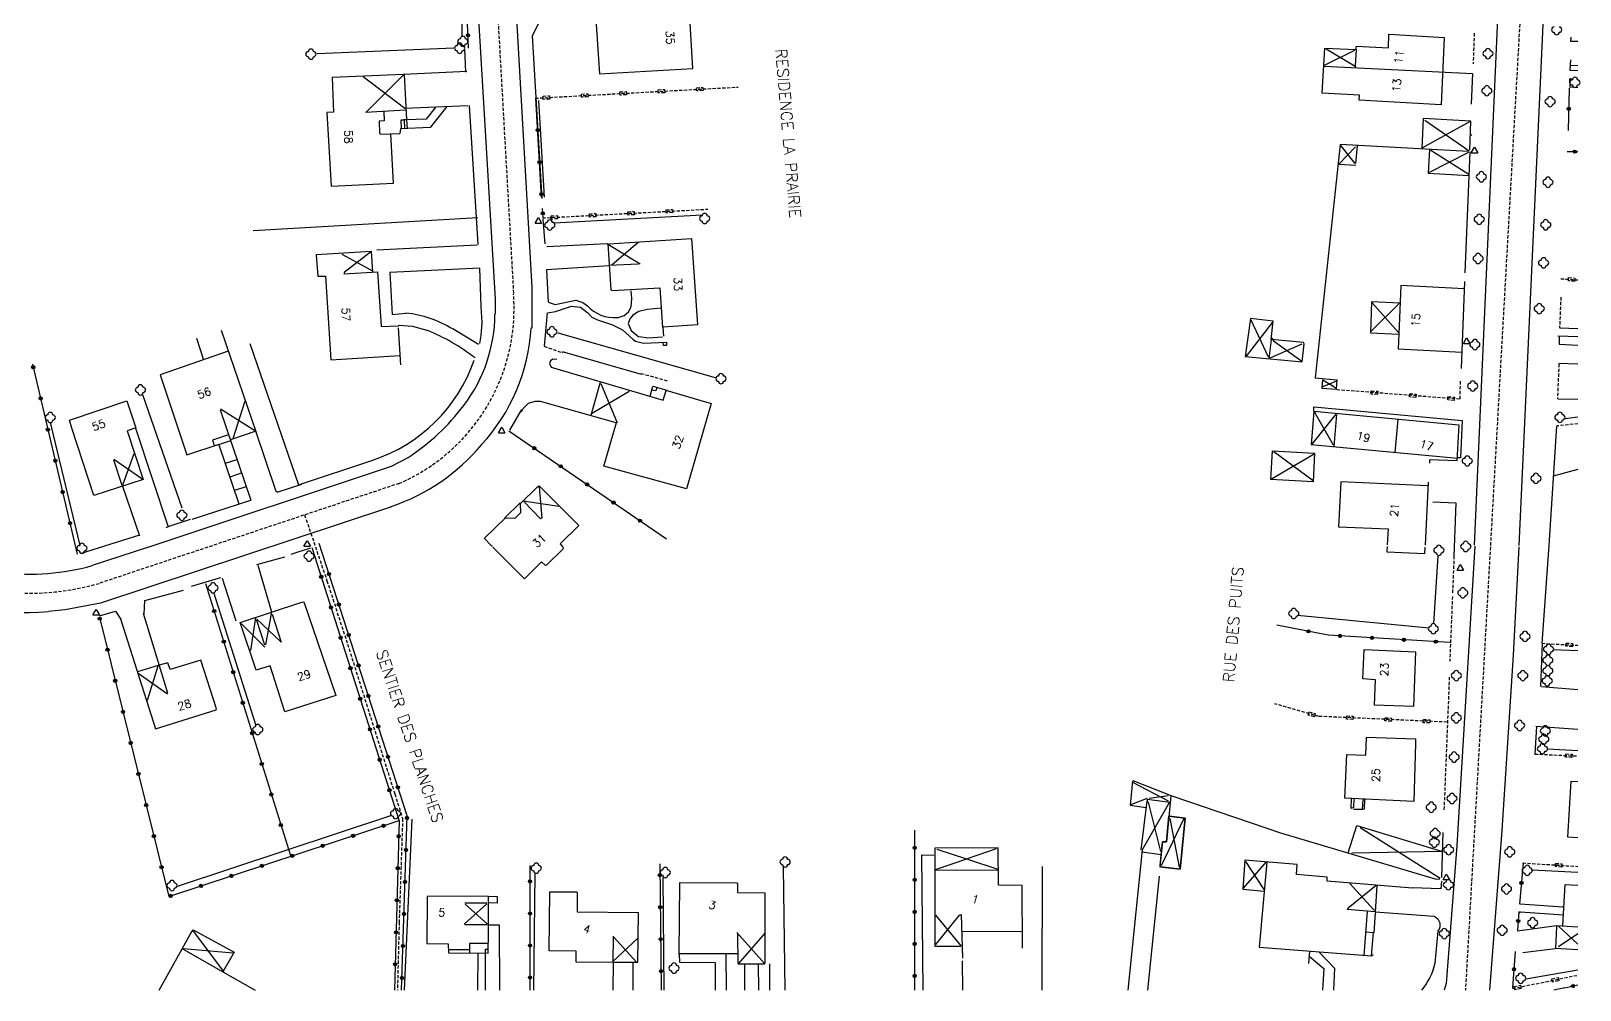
# Model space of a CAD drawing. Header units: millimetres. Extents: x 115992 to 117000, y 129000 to 130003.
# Drawn here: x 116758.4 to 117000.3, y 129000 to 129149.7 of the extents above; entities that cross this region are included whole.
import ezdxf
from ezdxf.enums import TextEntityAlignment as Align

# ---------------------------------------------------------------- set-up
doc = ezdxf.new("R2010")
doc.units = ezdxf.units.MM
doc.linetypes.add('DASHED', pattern=[0.75, 0.5, -0.25])
for name, color, linetype in [('W0001', 6, 'DASHED'), ('W0008', 7, 'CONTINUOUS'), ('W0100', 7, 'CONTINUOUS'), ('W0112', 1, 'DASHED'), ('W0300', 7, 'CONTINUOUS'), ('W0310', 3, 'CONTINUOUS'), ('W0322', 7, 'CONTINUOUS'), ('W0471', 7, 'CONTINUOUS'), ('W0989', 7, 'CONTINUOUS'), ('W0991', 7, 'CONTINUOUS')]:
    doc.layers.add(name, color=color, linetype=linetype)
doc.styles.get("Standard").update_dxf_attribs({"font": 'romans.shx', "width": 0.85})

msp = doc.modelspace()

# ---------------------------------------------------------------- linework, layer by layer
at = {"layer": 'W0001'}
for points in [[(116994.37, 129220.67), (116993.75, 129208.8), (116991.92, 129172.45), (116991.33, 129158.29), (116982.44, 129000)], [(116801.16, 129074.18), (116804.64, 129063.91), (116807.64, 129054.7), (116815.23, 129030.64), (116816.46, 129026.76), (116815.92, 129010.59), (116815.65, 129000)]]:
    msp.add_lwpolyline(points, dxfattribs=at)
msp.add_lwpolyline([(116826.78, 129182.83), (116830.86, 129160.23), (116833.78, 129108.72, -0.320576), (116815.92, 129079.1), (116769.12, 129063.51, -0.177705), (116741.46, 129065.48), (116643.54, 129118.26, -0.345306), (116630.22, 129153.08), (116634.82, 129193.22), (116640.68, 129212.77)], format="xyb", dxfattribs=at)
at = {"layer": 'W0008'}
for points in [[(116833.19, 129169.95), (116836.65, 129109.7), (116836.63, 129103.35)], [(116995.4, 129169.95), (116995.4, 129169.95), (116990.75, 129069.41)], [(116827.8, 129160.42), (116830.91, 129107.86), (116830.93, 129105.51)], [(116987.74, 129158.75), (116983.79, 129069.47)], [(116817.38, 129083.14), (116814.65, 129081.73), (116776.81, 129069.14)], [(116814.73, 129075.42), (116769.28, 129060.42), (116763.78, 129059.36), (116761.14, 129059.1)], [(116776.76, 129069.16), (116767.97, 129066.27)], [(116983.9, 129069.31), (116981.08, 129022.58), (116979.43, 129001), (116979.09, 129000)], [(116990.75, 129069.21), (116989.91, 129052.3), (116988.13, 129024.93), (116986.22, 129000)]]:
    msp.add_lwpolyline(points, dxfattribs=at)
for centre, radius, start, end in [((116807.09, 129105.69), 23.79, 322.7258, 359.6522), ((116807.26, 129105.08), 29.33, 317.2574, 356.7452), ((116798.16, 129112.38), 34.95, 303.286, 322.8657), ((116804.71, 129105.18), 31.32, 288.5846, 320.2964), ((116758.23, 129101.34), 36.41, 263.3102, 285.5651), ((116757.73, 129101.39), 42.45, 242.2391, 274.6631)]:
    msp.add_arc(centre, radius, start, end, dxfattribs=at)
at = {"layer": 'W0100'}
for points in [[(116854.87, 129155.1), (116855.08, 129151), (116852.51, 129150.88), (116852.42, 129151.88), (116846.64, 129151.54), (116847.22, 129143.05), (116861.77, 129143.87), (116861.13, 129155.45), (116854.84, 129155.08)], [(117000, 129148.08), (116998.92, 129148.12), (116998.96, 129148.79)], [(116965.11, 129146.7), (116960.37, 129144.37)], [(116960.69, 129146.94), (116965.23, 129144.27)], [(116965.38, 129146.85), (116965.24, 129144.31)], [(116960.37, 129144.25), (116983.56, 129143.13), (116983.35, 129138.31)], [(116965.23, 129144.34), (116965.23, 129144.02)], [(116998.84, 129145.24), (116998.76, 129143.62), (117000, 129143.57)], [(117000, 129144.31), (116998.79, 129144.35)], [(116816.58, 129142.96), (116805.44, 129142.47), (116805.68, 129137.05), (116804.65, 129137.01), (116805.31, 129125.54), (116815.06, 129126), (116814.61, 129133.7)], [(116810.28, 129142.65), (116816.79, 129137.72)], [(116816.58, 129142.89), (116810.77, 129137.07)], [(116816.69, 129142.88), (116817.07, 129135.93)], [(116998.71, 129142.29), (116998.72, 129140.94)], [(116998.79, 129141), (117000, 129140.93)], [(116816.93, 129137.38), (116810.64, 129137.04)], [(116813.54, 129137.13), (116813.57, 129135.7)], [(116826.63, 129138.12), (116826.64, 129138.1)], [(116813.56, 129135.71), (116812.79, 129135.68), (116812.87, 129133.8), (116813, 129133.64), (116816.02, 129133.72)], [(116820.75, 129134.7), (116820.75, 129134.7), (116816.14, 129134.45), (116816.02, 129133.72)], [(116816.28, 129134.46), (116816.21, 129135.86), (116816.71, 129135.86), (116816.77, 129134.5)], [(116816.99, 129135.86), (116816.64, 129135.86)], [(116817.08, 129135.86), (116817.19, 129134.5)], [(116983.11, 129131.2), (116983.26, 129135.69), (116975.82, 129136.06), (116975.63, 129131.42)], [(116983.08, 129135.57), (116975.65, 129131.45)], [(116976.12, 129135.82), (116983.04, 129131.03)], [(116982.89, 129130.93), (116962.88, 129132.03), (116958.99, 129095.57), (116962.34, 129095.25), (116962.25, 129093.83)], [(116965.27, 129131.67), (116962.64, 129128.97)], [(116962.94, 129131.89), (116965.15, 129129.04)], [(116965.54, 129131.83), (116965.27, 129129.04)], [(116983.25, 129133.64), (116983.44, 129133.42)], [(116976.83, 129131.23), (116976.62, 129127.54), (116982.95, 129127.19)], [(116982.92, 129130.79), (116976.69, 129127.62)], [(116977.01, 129131.12), (116982.98, 129127.39)], [(116983.1, 129130.88), (116982.35, 129111.96)], [(116962.66, 129128.95), (116965.3, 129128.77)], [(116848.65, 129116.53), (116861.56, 129117.32), (116862.53, 129103.87), (116857.09, 129103.49)], [(116811.8, 129112.15), (116811.62, 129115.31), (116802.98, 129114.81), (116803.2, 129111.44), (116804.44, 129111.46), (116805.24, 129098.4), (116816.01, 129099.06)], [(116806.96, 129114.92), (116811.78, 129112.31)], [(116811.44, 129115.21), (116807.31, 129112.01), (116807.31, 129111.85)], [(116848.35, 129116.57), (116853.58, 129113.39)], [(116848.49, 129116.5), (116848.97, 129109.34), (116849.18, 129109.22), (116856.63, 129109.65), (116857.06, 129103.44)], [(116853.25, 129116.7), (116849.12, 129113.2)], [(116853.22, 129113.33), (116848.71, 129113.12)], [(116807.27, 129111.81), (116812.53, 129112.15), (116813.11, 129103.58), (116815.79, 129103.73)], [(116982.22, 129109.51), (116972.36, 129110), (116972.04, 129102.38)], [(116982.3, 129110.62), (116981.76, 129097.03)], [(116972.19, 129107.23), (116967.77, 129107.47), (116967.6, 129102.63), (116972.03, 129102.41), (116971.93, 129100.1), (116981.87, 129099.62)], [(116972.11, 129107.19), (116967.62, 129102.75)], [(116967.87, 129107.29), (116971.99, 129102.65)], [(116788.11, 129103.03), (116793.56, 129087.19)], [(116815.79, 129103.41), (116816.11, 129097.6)], [(116952.29, 129104.27), (116948.19, 129098.97)], [(116948.94, 129104.65), (116951.65, 129098.87)], [(116784.26, 129101.76), (116785.38, 129098.4)], [(116952.09, 129101.51), (116951.74, 129098.62)], [(116956.91, 129100.85), (116951.9, 129098.65)], [(116952.18, 129101.79), (116952.48, 129101.34), (116956.87, 129098.17)], [(116997.05, 129102.05), (116997.05, 129100.83), (117000, 129100.71)], [(116789.2, 129099.73), (116778.58, 129096.04), (116782.76, 129083.59), (116787.82, 129085.24)], [(116840.57, 129098.45), (116839.9, 129098.49), (116839.58, 129098.25), (116839.39, 129097.84), (116839.65, 129097.23), (116857.17, 129092.09), (116857.6, 129093.6)], [(116960.14, 129095.29), (116960.01, 129093.98), (116962.28, 129093.83)], [(116960.15, 129095.29), (116962.28, 129093.98)], [(116847.33, 129094.91), (116845.85, 129089.7)], [(116851.82, 129093.47), (116845.98, 129089.96)], [(116847.39, 129094.71), (116849.95, 129088.56)], [(116857.59, 129093.64), (116864.65, 129091.6), (116860.77, 129078.26), (116847.91, 129081.78), (116849.88, 129088.61)], [(116855.1, 129092.74), (116855.55, 129094.3), (116857.73, 129093.65)], [(116856.14, 129094.09), (116855.98, 129093.55), (116855.37, 129093.67)], [(116962.28, 129095.05), (116960.03, 129094.13)], [(116787.99, 129090.59), (116792.76, 129076.49)], [(116788.04, 129090.73), (116793.47, 129087.33)], [(116791.8, 129091.95), (116789.95, 129086.08)], [(116849.81, 129088.56), (116837.97, 129091.91), (116837.12, 129091.91), (116836.09, 129091.56), (116835.22, 129090.75), (116834.98, 129090.24)], [(116958.77, 129090.34), (116958.35, 129085.19), (116981.2, 129083.06)], [(116962.21, 129089.92), (116958.46, 129085.25)], [(116959.01, 129090.11), (116958.76, 129090.37), (116981.41, 129088.23), (116981.11, 129082.61)], [(116958.94, 129090.11), (116961.79, 129085.13)], [(116962.3, 129089.86), (116961.89, 129084.87)], [(116971.86, 129089.1), (116971.42, 129083.95)], [(116789.27, 129086.69), (116786.77, 129085.86), (116787.05, 129085.03)], [(116789.59, 129085.77), (116787.72, 129085.15)], [(116796.87, 129077.74), (116796.71, 129077.84), (116793.55, 129087.25), (116789.59, 129085.92)], [(116774.51, 129083.73), (116772.74, 129078.84)], [(116787.75, 129085.13), (116790.87, 129075.89)], [(116958.82, 129083.65), (116952.15, 129079.74)], [(116952.53, 129084.08), (116958.66, 129079.57)], [(116771.31, 129082.78), (116772.61, 129078.84)], [(116771.34, 129082.91), (116775.88, 129079.74)], [(116790.58, 129082.8), (116788.73, 129082.19)], [(116981.11, 129082.61), (116976.83, 129082.79), (116976.82, 129082.27)], [(116791.27, 129080.69), (116789.46, 129080.07)], [(116792.04, 129078.58), (116790.16, 129078.02)], [(116834.8, 129075.93), (116837.52, 129078.59), (116837.81, 129078.7), (116843.96, 129072.54), (116841.07, 129069.67), (116841.49, 129069.15)], [(116837.76, 129078.59), (116838.18, 129073.66)], [(116976.57, 129078.71), (116962.97, 129079.36), (116962.62, 129072.34), (116970.36, 129072), (116970.21, 129069.5)], [(116976.64, 129079.32), (116976.16, 129069.47)], [(116835.31, 129076.36), (116840.84, 129075.57)], [(116835.45, 129076.22), (116837.98, 129073.58), (116838.17, 129073.72)], [(116832.58, 129073.76), (116829.25, 129070.54)], [(116834.81, 129075.92), (116834.88, 129074.52), (116833.96, 129073.6), (116832.55, 129073.65)], [(116829.18, 129070.54), (116830.33, 129069.37), (116830.52, 129069.33)], [(116841.5, 129069.12), (116841.61, 129068.96), (116838.95, 129066.34), (116838.76, 129066.28), (116838.17, 129066.84), (116835.49, 129064.18), (116830.56, 129069.13)], [(116970.2, 129069.23), (116970.15, 129068.44), (116976.08, 129068.17), (116976.13, 129069.16)], [(116795.99, 129059.06), (116795.04, 129053.89)], [(116772.46, 129057.79), (116777.86, 129040.8), (116787.34, 129043.74), (116787.41, 129043.89), (116784.96, 129051.52), (116780.15, 129050.06), (116779.8, 129051.1), (116778.45, 129050.71)], [(116775.95, 129058.84), (116779.76, 129046.39)], [(116791.24, 129057.24), (116794.96, 129053.51)], [(116793.48, 129058.14), (116792.69, 129053.03)], [(116793.61, 129057.92), (116794.9, 129053.92)], [(116793.69, 129057.92), (116797.43, 129054.37)], [(116796.1, 129058.71), (116797.52, 129054.33)], [(116778.42, 129050.7), (116775.05, 129049.68)], [(116775.18, 129049.48), (116779.75, 129046.24)], [(116778.23, 129050.58), (116776.59, 129045.18)], [(116930.44, 129032.64), (116930.08, 129028.85), (116932.53, 129028.51)], [(116930.43, 129032.43), (116936.02, 129029.54)], [(116930.47, 129032.7), (116936.56, 129030.31), (116953.55, 129024.56), (116977.84, 129017.32), (116978.44, 129017.37)], [(117000, 129023.78), (116998.42, 129023.88), (116998.96, 129032.61), (117000, 129032.55)], [(116936.02, 129030.33), (116933.07, 129029.91)], [(116936.45, 129030.3), (116935.73, 129023.14), (116935.14, 129023.15), (116934.72, 129019.21), (116937.88, 129018.89), (116938.69, 129026.84), (116936.15, 129027.14)], [(116932.72, 129029.88), (116930.15, 129028.92)], [(116932.66, 129029.47), (116931.76, 129021.91)], [(116936.23, 129029.34), (116931.97, 129021.88)], [(116932.7, 129029.49), (116932.89, 129029.34), (116934.82, 129021.63)], [(116932.73, 129029.75), (116932.71, 129029.44)], [(116932.72, 129029.81), (116936.31, 129029.34)], [(116965.01, 129029.86), (116964.95, 129028.48), (116964.61, 129028.36), (116964.63, 129029.91)], [(116964.95, 129028.25), (116966.38, 129028.22)], [(116966.4, 129029.76), (116966.32, 129028.18), (116966.66, 129028.29), (116966.72, 129029.79)], [(116938.48, 129026.77), (116934.92, 129019.37)], [(116936.29, 129026.8), (116937.75, 129019.18)], [(116964.1, 129021.43), (116965.48, 129025.67), (116978.83, 129021.62)], [(116965.99, 129025.36), (116978.47, 129017.45)], [(116978.92, 129024.58), (116978.69, 129017.56)], [(116913.29, 129006.54), (116913.22, 129016.31), (116909.52, 129016.35), (116909.44, 129022.21), (116899.58, 129022.13), (116899.57, 129006.87), (116903.64, 129006.85)], [(116904.69, 129020.48), (116899.61, 129018.74)], [(116899.89, 129021.99), (116904.53, 129020.46)], [(116909.16, 129022.06), (116904.65, 129020.46)], [(116904.69, 129020.43), (116909.42, 129018.87)], [(116931.93, 129021.57), (116934.91, 129021.18)], [(116978.83, 129021.62), (116964.72, 129021.36)], [(116899.61, 129018.74), (116909.42, 129018.72)], [(116974.15, 129015.88), (116960.82, 129016.97), (116960.82, 129017.6), (116956.06, 129018.03), (116956.17, 129019.6), (116947.99, 129020.26), (116947.67, 129015.73), (116950.98, 129015.43)], [(116951.28, 129019.94), (116947.75, 129015.88)], [(116948.09, 129020.07), (116950.95, 129015.72)], [(116951.41, 129019.94), (116950.25, 129006.71), (116967.79, 129005.33), (116968.01, 129005.52)], [(116868.8, 129004.1), (116873, 129004.1), (116873.07, 129004.23), (116873.06, 129015.11), (116868.81, 129015.16), (116868.79, 129016.59), (116868.67, 129016.67), (116859.68, 129016.76), (116859.59, 129005.62)], [(116968.58, 129016.29), (116968.33, 129012.2), (116963.96, 129012.57)], [(116968.47, 129016.3), (116964.12, 129012.79), (116963.97, 129012.54)], [(116964.4, 129016.64), (116968.09, 129012.55), (116968.37, 129012.45)], [(116997.64, 129010.07), (116997.99, 129016.5), (117000, 129016.39)], [(116829.82, 129014.65), (116820.27, 129014.62), (116820.26, 129007.27), (116823.6, 129007.23), (116823.61, 129005.76)], [(116829.63, 129013.48), (116826.07, 129010.3)], [(116829.6, 129013.56), (116826.2, 129013.56)], [(116826.23, 129013.42), (116829.72, 129010.26)], [(116829.81, 129014.61), (116829.8, 129007.43)], [(116849.32, 129008.42), (116849.27, 129004.3), (116843.57, 129004.36), (116843.56, 129006.09), (116839.37, 129006.1), (116839.45, 129015.31), (116843.61, 129015.31), (116843.73, 129015.22), (116843.72, 129012.19), (116853.22, 129012.09), (116853.13, 129004.29), (116849.28, 129004.32)], [(116899.7, 129011.69), (116903.68, 129006.86)], [(116899.72, 129007.12), (116903.42, 129011.69)], [(116903.36, 129011.67), (116903.67, 129011.81), (116903.89, 129004.95)], [(116967.08, 129012.26), (116966.59, 129005.4)], [(116968.33, 129012.04), (116968.13, 129008.93)], [(116968.34, 129012.2), (116974, 129011.77)], [(116778.45, 129000), (116783.31, 129008.77), (116783.73, 129009.42), (116790.14, 129005.93), (116788.41, 129002.82), (116788.41, 129002.82)], [(116783.75, 129009.21), (116788.48, 129002.89)], [(116826.2, 129010.24), (116829.69, 129010.22)], [(116849.37, 129008.29), (116853.05, 129004.29)], [(116868.65, 129008.99), (116872.98, 129004.16)], [(116868.77, 129008.7), (116868.79, 129004.16)], [(116873.02, 129008.86), (116868.91, 129004.16)], [(116913.23, 129009.13), (116903.76, 129009.1)], [(116966.88, 129009.1), (116968.09, 129008.97)], [(116996.68, 129009.94), (116996.48, 129006.48)], [(116996.67, 129010.08), (117000, 129009.87)], [(116996.95, 129009.99), (117000, 129007.15)], [(117000, 129008.78), (116996.95, 129006.75)], [(116782.07, 129006.45), (116782.26, 129006.4)], [(116782.19, 129006.36), (116788.48, 129002.8)], [(116782.23, 129006.5), (116790, 129005.83)], [(116823.63, 129006.33), (116826.9, 129006.31)], [(116823.68, 129005.83), (116829.82, 129005.76)], [(116826.92, 129007.27), (116826.89, 129005.84)], [(116829.8, 129007.28), (116826.92, 129007.27)], [(116829.79, 129006.34), (116829.37, 129006.32)], [(116829.37, 129006.32), (116829.37, 129005.77)], [(116829.82, 129005.76), (116829.8, 129007.43)], [(116853.12, 129008.03), (116849.28, 129004.44)], [(116958.06, 129006.04), (116957.94, 129004.13)], [(117000, 129006.25), (116996.47, 129006.48)], [(116859.66, 129005.69), (116868.74, 129005.69)], [(116788.41, 129002.82), (116793.42, 129000)]]:
    msp.add_lwpolyline(points, dxfattribs=at)
for points in [[(116965.34, 129146.84), (116965.41, 129147.36), (116970.4, 129147.09), (116970.47, 129149.23), (116979.13, 129148.73), (116978.63, 129138.2), (116965.82, 129138.92), (116965.87, 129139.74), (116960.06, 129140.06), (116960.49, 129147.08), (116965.34, 129146.84)], [(116952.1, 129101.59), (116952.42, 129104.42), (116948.85, 129104.83), (116948.04, 129098.94), (116956.93, 129098.07), (116957.23, 129100.91), (116957.14, 129101.08), (116952.1, 129101.59)], [(116764.81, 129087.73), (116764.43, 129088.98), (116773.39, 129092), (116774.82, 129087.78), (116773.43, 129087.32), (116775.92, 129079.69), (116768.26, 129077.23), (116764.81, 129087.73)], [(116952.33, 129084.21), (116958.86, 129083.83), (116958.66, 129079.35), (116952.03, 129079.69), (116952.33, 129084.21)], [(116795.79, 129050.64), (116793.6, 129049.92), (116791.11, 129057.39), (116800.71, 129060.54), (116801.03, 129060.59), (116806.02, 129046), (116798.09, 129043.46), (116795.79, 129050.64)], [(116968.37, 129048.42), (116966.43, 129048.58), (116966.62, 129053.16), (116974.66, 129052.82), (116974.31, 129044.25), (116968.21, 129044.5), (116968.37, 129048.42)], [(116974.62, 129038.49), (116974.36, 129029.46), (116963.62, 129029.93), (116963.91, 129036.75), (116966.87, 129036.67), (116966.97, 129039.49), (116974.62, 129039.23), (116974.62, 129038.49)], [(116934.75, 129019.5), (116935.14, 129023.15), (116935.74, 129023.14), (116936.14, 129027.14), (116938.69, 129026.84), (116937.89, 129018.89), (116934.75, 129019.21), (116934.75, 129019.5)]]:
    msp.add_lwpolyline(points, close=True, dxfattribs=at)
at = {"layer": 'W0112'}
for p, q in [((116838.4, 129139.57), (116839.4, 129139.62)), ((116838.43, 129139.07), (116838.4, 129139.57)), ((116839.43, 129139.12), (116838.43, 129139.07)), ((116839.4, 129139.62), (116839.43, 129139.12)), ((116844.39, 129139.9), (116845.39, 129139.95)), ((116844.42, 129139.4), (116844.39, 129139.9)), ((116845.42, 129139.45), (116844.42, 129139.4)), ((116845.39, 129139.95), (116845.42, 129139.45)), ((116850.38, 129140.23), (116851.38, 129140.28)), ((116850.41, 129139.73), (116850.38, 129140.23)), ((116851.41, 129139.78), (116850.41, 129139.73)), ((116851.38, 129140.28), (116851.41, 129139.78)), ((116856.37, 129140.56), (116857.37, 129140.61)), ((116856.4, 129140.06), (116856.37, 129140.56)), ((116857.4, 129140.11), (116856.4, 129140.06)), ((116857.37, 129140.61), (116857.4, 129140.11)), ((116862.36, 129140.89), (116863.36, 129140.94)), ((116862.39, 129140.39), (116862.36, 129140.89)), ((116863.39, 129140.44), (116862.39, 129140.39)), ((116863.36, 129140.94), (116863.39, 129140.44)), ((116839.65, 129120.87), (116840.65, 129120.92)), ((116839.67, 129120.37), (116839.65, 129120.87)), ((116840.67, 129120.42), (116839.67, 129120.37)), ((116840.65, 129120.92), (116840.67, 129120.42)), ((116845.64, 129121.19), (116846.64, 129121.24)), ((116845.67, 129120.69), (116845.64, 129121.19)), ((116846.66, 129120.74), (116845.67, 129120.69)), ((116846.64, 129121.24), (116846.66, 129120.74)), ((116851.63, 129121.5), (116852.63, 129121.56)), ((116851.66, 129121), (116851.63, 129121.5)), ((116852.66, 129121.06), (116851.66, 129121)), ((116852.63, 129121.56), (116852.66, 129121.06)), ((116857.62, 129121.82), (116858.62, 129121.87)), ((116857.65, 129121.32), (116857.62, 129121.82)), ((116858.65, 129121.38), (116857.65, 129121.32)), ((116858.62, 129121.87), (116858.65, 129121.38)), ((116998.51, 129110.74), (116998.54, 129111.23)), ((116999.51, 129110.66), (116998.51, 129110.74)), ((116998.54, 129111.23), (116999.54, 129111.16)), ((116999.54, 129111.16), (116999.51, 129110.66)), ((116857.15, 129101.12), (116857.65, 129101.15)), ((116857.19, 129100.62), (116857.15, 129101.12)), ((116857.69, 129100.65), (116857.19, 129100.62)), ((116857.65, 129101.15), (116857.69, 129100.65)), ((116967.71, 129093.06), (116967.74, 129093.56)), ((116968.7, 129092.99), (116967.71, 129093.06)), ((116967.74, 129093.56), (116968.74, 129093.49)), ((116968.74, 129093.49), (116968.7, 129092.99)), ((116973.69, 129092.6), (116973.73, 129093.1)), ((116973.73, 129093.1), (116974.72, 129093.03)), ((116974.72, 129093.03), (116974.69, 129092.53)), ((116974.69, 129092.53), (116973.69, 129092.6)), ((116979.67, 129092.14), (116979.71, 129092.64)), ((116980.67, 129092.07), (116979.67, 129092.14)), ((116979.71, 129092.64), (116980.71, 129092.57)), ((116980.71, 129092.57), (116980.67, 129092.07)), ((116998.13, 129053.68), (116998.16, 129054.18)), ((116998.16, 129054.18), (116999.16, 129054.12)), ((116999.13, 129053.62), (116998.13, 129053.68)), ((116999.16, 129054.12), (116999.13, 129053.62)), ((116957.88, 129042.94), (116958.02, 129043.43)), ((116958.84, 129042.67), (116957.88, 129042.94)), ((116958.02, 129043.43), (116958.98, 129043.15)), ((116958.98, 129043.15), (116958.84, 129042.67)), ((116963.87, 129042.29), (116963.9, 129042.79)), ((116964.87, 129042.24), (116963.87, 129042.29)), ((116963.9, 129042.79), (116964.9, 129042.74)), ((116964.9, 129042.74), (116964.87, 129042.24)), ((116969.87, 129042.02), (116969.89, 129042.52)), ((116969.89, 129042.52), (116970.89, 129042.47)), ((116970.89, 129042.47), (116970.87, 129041.97)), ((116975.86, 129041.74), (116975.88, 129042.24)), ((116975.88, 129042.24), (116976.88, 129042.2)), ((116976.88, 129042.2), (116976.86, 129041.7)), ((116970.87, 129041.97), (116969.87, 129042.02)), ((116976.86, 129041.7), (116975.86, 129041.74)), ((116998.07, 129036.37), (116998.09, 129036.87)), ((116999.07, 129036.33), (116998.07, 129036.37)), ((116998.09, 129036.87), (116999.09, 129036.83)), ((116999.09, 129036.83), (116999.07, 129036.33)), ((116996.48, 129019.27), (116996.52, 129019.77)), ((116997.48, 129019.2), (116996.48, 129019.27)), ((116996.52, 129019.77), (116997.51, 129019.7)), ((116997.51, 129019.7), (116997.48, 129019.2)), ((116995.92, 129001.74), (116996.9, 129001.94)), ((116996.02, 129001.25), (116995.92, 129001.74)), ((116997, 129001.45), (116996.02, 129001.25)), ((116996.9, 129001.94), (116997, 129001.45)), ((116990.05, 129000.54), (116991.03, 129000.74)), ((116990.15, 129000.05), (116990.05, 129000.54)), ((116991.13, 129000.25), (116990.15, 129000.05)), ((116991.03, 129000.74), (116991.13, 129000.25))]:
    msp.add_line(p, q, dxfattribs=at)
for points in [[(116983.81, 129149.39), (116983.65, 129144.63)], [(116837.17, 129139.25), (116868.87, 129140.99)], [(116838.29, 129120.55), (116864.13, 129121.92)], [(116997.34, 129111.07), (117000, 129110.88)], [(116997.33, 129108.18), (116997.14, 129103.51)], [(116838.56, 129100.51), (116841.43, 129099.51)], [(116997.03, 129097.76), (116996.81, 129092.3)], [(116853.69, 129096.28), (116857.89, 129095.11)], [(116981.54, 129092.25), (116962.24, 129093.73)], [(116981.62, 129095.05), (116981.54, 129092.17)], [(117000, 129088.41), (116996.7, 129088.08)], [(116980.65, 129067.76), (116980.41, 129061.79)], [(116980.4, 129061.47), (116979.98, 129051.34)], [(116994.35, 129054.14), (117000, 129053.82)], [(116979.92, 129048.87), (116979.08, 129028.07)], [(116979.56, 129041.83), (116959.52, 129042.73), (116952.67, 129044.71)], [(116993.27, 129036.84), (117000, 129036.53)], [(116991.37, 129019.85), (117000, 129019.29)], [(116989.81, 129000.24), (117000, 129002.32)]]:
    msp.add_lwpolyline(points, dxfattribs=at)
at = {"layer": 'W0300'}
for centre, start, end in [((116825.47, 129148.12), 90, 270), ((116825.87, 129148.52), 0, 180), ((116826.27, 129148.12), 270, 90), ((116996.28, 129149.95), 90, 270), ((116996.68, 129149.55), 180, 0), ((116997.08, 129149.95), 270, 90), ((116801.74, 129146.13), 90, 270), ((116802.14, 129146.53), 0, 180), ((116802.54, 129146.13), 270, 90), ((116824.97, 129147.05), 90, 270), ((116825.37, 129147.45), 0, 180), ((116825.37, 129146.65), 180, 0), ((116825.87, 129147.72), 180, 0), ((116825.77, 129147.05), 270, 90), ((116985.55, 129146.21), 90, 270), ((116985.95, 129146.61), 0, 180), ((116986.35, 129146.21), 270, 90), ((116802.14, 129145.73), 180, 0), ((116985.95, 129145.81), 180, 0), ((116999.13, 129141.72), 90, 270), ((116999.53, 129142.12), 0, 180), ((116999.53, 129141.32), 180, 0), ((116999.93, 129141.72), 270, 90), ((116985.38, 129140.42), 90, 270), ((116985.78, 129140.82), 0, 180), ((116985.78, 129140.02), 180, 0), ((116986.18, 129140.42), 270, 90), ((116995.26, 129138.72), 90, 270), ((116995.66, 129139.12), 0, 180), ((116996.06, 129138.72), 270, 90), ((116995.66, 129138.32), 180, 0), ((116984.53, 129126.98), 90, 270), ((116984.93, 129127.38), 0, 180), ((116985.33, 129126.98), 270, 90), ((116995.32, 129126.53), 0, 180), ((116984.93, 129126.58), 180, 0), ((116994.92, 129126.13), 90, 270), ((116995.32, 129125.73), 180, 0), ((116995.72, 129126.13), 270, 90), ((116839.04, 129119.45), 90, 270), ((116839.44, 129119.85), 0, 180), ((116839.84, 129119.45), 270, 90), ((116863.23, 129120.47), 90, 270), ((116863.63, 129120.87), 0, 180), ((116863.63, 129120.07), 180, 0), ((116864.03, 129120.47), 270, 90), ((116984.19, 129120.34), 90, 270), ((116984.59, 129120.74), 0, 180), ((116984.59, 129119.94), 180, 0), ((116984.99, 129120.34), 270, 90), ((116994.58, 129119.49), 90, 270), ((116994.98, 129119.89), 0, 180), ((116995.38, 129119.49), 270, 90), ((116839.44, 129119.05), 180, 0), ((116994.98, 129119.09), 180, 0), ((116984.42, 129114.62), 0, 180), ((116984.02, 129114.22), 90, 270), ((116984.42, 129113.82), 180, 0), ((116984.82, 129114.22), 270, 90), ((116994.24, 129113.54), 90, 270), ((116994.64, 129113.94), 0, 180), ((116994.64, 129113.14), 180, 0), ((116995.04, 129113.54), 270, 90), ((116993.56, 129106.39), 90, 270), ((116993.96, 129106.79), 0, 180), ((116993.96, 129105.99), 180, 0), ((116994.36, 129106.39), 270, 90), ((116839.38, 129102.78), 90, 270), ((116839.78, 129103.18), 0, 180), ((116840.18, 129102.78), 270, 90), ((116839.78, 129102.38), 180, 0), ((116983.51, 129100.78), 90, 270), ((116983.91, 129101.18), 0, 180), ((116983.91, 129100.38), 180, 0), ((116984.31, 129100.78), 270, 90), ((116865.78, 129095.46), 90, 270), ((116866.18, 129095.86), 0, 180), ((116866.58, 129095.46), 270, 90), ((116775.12, 129093.7), 90, 270), ((116775.52, 129094.1), 0, 180), ((116775.52, 129093.3), 180, 0), ((116775.92, 129093.7), 270, 90), ((116866.18, 129095.06), 180, 0), ((116983.17, 129094.31), 90, 270), ((116983.57, 129094.71), 0, 180), ((116983.57, 129093.91), 180, 0), ((116983.97, 129094.31), 270, 90), ((116761.04, 129089.39), 90, 270), ((116761.44, 129089.79), 0, 180), ((116761.44, 129088.99), 180, 0), ((116761.84, 129089.39), 270, 90), ((116996.79, 129089.42), 90, 270), ((116997.19, 129089.82), 0, 180), ((116997.19, 129089.02), 180, 0), ((116997.59, 129089.42), 270, 90), ((116982.72, 129083.01), 0, 180), ((116982.32, 129082.61), 90, 270), ((116982.72, 129082.21), 180, 0), ((116983.12, 129082.61), 270, 90), ((116993.05, 129079.89), 90, 270), ((116993.45, 129080.29), 0, 180), ((116993.45, 129079.49), 180, 0), ((116993.85, 129079.89), 270, 90), ((116781.59, 129074.13), 90, 270), ((116781.99, 129074.53), 0, 180), ((116781.99, 129073.73), 180, 0), ((116782.39, 129074.13), 270, 90), ((116765.98, 129068.97), 90, 270), ((116766.38, 129069.37), 0, 180), ((116766.78, 129068.97), 270, 90), ((116977.89, 129068.66), 90, 270), ((116978.29, 129069.06), 0, 180), ((116978.69, 129068.66), 270, 90), ((116982.09, 129069.26), 90, 270), ((116982.49, 129069.66), 0, 180), ((116982.49, 129068.86), 180, 0), ((116982.89, 129069.26), 270, 90), ((116766.38, 129068.57), 180, 0), ((116801.45, 129067.74), 90, 270), ((116801.85, 129068.14), 0, 180), ((116801.85, 129067.34), 180, 0), ((116802.25, 129067.74), 270, 90), ((116978.29, 129068.26), 180, 0), ((116786.46, 129062.8), 90, 270), ((116786.86, 129063.2), 0, 180), ((116786.86, 129062.4), 180, 0), ((116787.26, 129062.8), 270, 90), ((116981.63, 129062.02), 90, 270), ((116982.03, 129062.42), 0, 180), ((116982.03, 129061.62), 180, 0), ((116982.43, 129062.02), 270, 90), ((116955.23, 129058.79), 90, 270), ((116955.63, 129059.19), 0, 180), ((116956.03, 129058.79), 270, 90), ((116955.63, 129058.39), 180, 0), ((116977.03, 129056.41), 90, 270), ((116977.43, 129056.81), 0, 180), ((116977.83, 129056.41), 270, 90), ((116977.43, 129056.01), 180, 0), ((116991.34, 129055.22), 90, 270), ((116991.74, 129055.62), 0, 180), ((116991.74, 129054.82), 180, 0), ((116992.14, 129055.22), 270, 90), ((116994.91, 129051.49), 90, 270), ((116995.02, 129053.2), 90, 270), ((116995.31, 129051.89), 0, 180), ((116995.42, 129053.6), 0, 180), ((116995.42, 129052.8), 180, 0), ((116995.71, 129051.49), 270, 90), ((116995.82, 129053.2), 270, 90), ((116980.61, 129049.09), 90, 270), ((116981.01, 129049.49), 0, 180), ((116981.41, 129049.09), 270, 90), ((116991, 129049.09), 90, 270), ((116991.4, 129049.49), 0, 180), ((116991.8, 129049.09), 270, 90), ((116994.91, 129049.85), 90, 270), ((116995.31, 129051.09), 180, 0), ((116995.31, 129050.25), 0, 180), ((116995.31, 129049.45), 180, 0), ((116995.71, 129049.85), 270, 90), ((116981.01, 129048.69), 180, 0), ((116991.4, 129048.69), 180, 0), ((116994.81, 129048.28), 90, 270), ((116995.21, 129048.68), 0, 180), ((116995.21, 129047.88), 180, 0), ((116995.61, 129048.28), 270, 90), ((116980.61, 129042.5), 90, 270), ((116981.01, 129042.9), 0, 180), ((116981.01, 129042.1), 180, 0), ((116981.41, 129042.5), 270, 90), ((116990.89, 129041.71), 0, 180), ((116793.44, 129040.68), 90, 270), ((116793.84, 129041.08), 0, 180), ((116793.84, 129040.28), 180, 0), ((116794.24, 129040.68), 270, 90), ((116990.49, 129041.31), 90, 270), ((116990.89, 129040.91), 180, 0), ((116991.29, 129041.31), 270, 90), ((116994.52, 129040.47), 90, 270), ((116994.67, 129039.55), 0, 180), ((116994.92, 129040.87), 0, 180), ((116994.92, 129040.07), 180, 0), ((116995.32, 129040.47), 270, 90), ((116994.06, 129037.68), 90, 270), ((116994.27, 129039.15), 90, 270), ((116994.46, 129038.08), 0, 180), ((116994.46, 129037.28), 180, 0), ((116994.67, 129038.75), 180, 0), ((116994.86, 129037.68), 270, 90), ((116995.07, 129039.15), 270, 90), ((116980.27, 129036.37), 90, 270), ((116980.67, 129036.77), 0, 180), ((116980.67, 129035.97), 180, 0), ((116981.07, 129036.37), 270, 90), ((116979.93, 129029.91), 90, 270), ((116980.33, 129030.31), 0, 180), ((116980.73, 129029.91), 270, 90), ((116814.96, 129027.54), 90, 270), ((116815.36, 129027.94), 0, 180), ((116815.76, 129027.54), 270, 90), ((116976.69, 129028.54), 90, 270), ((116977.09, 129028.94), 0, 180), ((116977.09, 129028.14), 180, 0), ((116977.49, 129028.54), 270, 90), ((116980.33, 129029.51), 180, 0), ((116815.36, 129027.14), 180, 0), ((116977.71, 129024.84), 0, 180), ((116977.18, 129023.09), 90, 270), ((116977.31, 129024.44), 90, 270), ((116977.58, 129023.49), 0, 180), ((116977.71, 129024.04), 180, 0), ((116977.98, 129023.09), 270, 90), ((116978.11, 129024.44), 270, 90), ((116875.79, 129019.99), 90, 270), ((116876.19, 129020.39), 0, 180), ((116876.59, 129019.99), 270, 90), ((116977.58, 129022.69), 180, 0), ((116979.42, 129021.91), 90, 270), ((116979.82, 129022.31), 0, 180), ((116979.82, 129021.51), 180, 0), ((116980.22, 129021.91), 270, 90), ((116988.96, 129021.57), 90, 270), ((116989.36, 129021.97), 0, 180), ((116989.36, 129021.17), 180, 0), ((116989.76, 129021.57), 270, 90), ((116836.93, 129019.03), 90, 270), ((116837.33, 129019.43), 0, 180), ((116837.33, 129018.63), 180, 0), ((116837.73, 129019.03), 270, 90), ((116857.08, 129018.34), 90, 270), ((116857.48, 129018.74), 0, 180), ((116857.48, 129017.94), 180, 0), ((116857.88, 129018.34), 270, 90), ((116876.19, 129019.59), 180, 0), ((116991.68, 129018.68), 90, 270), ((116992.08, 129019.08), 0, 180), ((116992.08, 129018.28), 180, 0), ((116992.48, 129018.68), 270, 90), ((116780.04, 129016.31), 90, 270), ((116780.44, 129016.71), 0, 180), ((116780.44, 129015.91), 180, 0), ((116780.84, 129016.31), 270, 90), ((116979.38, 129016.44), 90, 270), ((116979.78, 129016.84), 0, 180), ((116979.78, 129016.04), 180, 0), ((116980.18, 129016.44), 270, 90), ((116988.45, 129015.78), 90, 270), ((116988.85, 129016.18), 0, 180), ((116989.25, 129015.78), 270, 90), ((116988.85, 129015.38), 180, 0), ((116992.53, 129010.51), 90, 270), ((116992.93, 129010.91), 0, 180), ((116993.33, 129010.51), 270, 90), ((116978.74, 129008.81), 90, 270), ((116979.14, 129009.21), 0, 180), ((116979.14, 129008.41), 180, 0), ((116979.54, 129008.81), 270, 90), ((116987.77, 129009.32), 90, 270), ((116988.17, 129009.72), 0, 180), ((116988.17, 129008.92), 180, 0), ((116988.57, 129009.32), 270, 90), ((116992.93, 129010.11), 180, 0), ((116858.44, 129003.42), 90, 270), ((116858.84, 129003.82), 0, 180), ((116859.24, 129003.42), 270, 90), ((116858.84, 129003.02), 180, 0), ((116990.66, 129001.83), 90, 270), ((116991.06, 129002.23), 0, 180), ((116991.06, 129001.43), 180, 0), ((116991.46, 129001.83), 270, 90)]:
    msp.add_arc(centre, 0.4, start, end, dxfattribs=at)
at = {"layer": 'W0310'}
for points in [[(116825.7, 129153.68), (116825.7, 129148.82)], [(116824.45, 129147.07), (116803.11, 129146.2)], [(116826.32, 129143.33), (116826.2, 129146.94)], [(116837.69, 129138.87), (116838.56, 129123.79)], [(116826.83, 129138.13), (116828.2, 129116.43)], [(116828.2, 129120.55), (116793.11, 129118.55)], [(116840.06, 129119.8), (116863.27, 129121.05)], [(116828.45, 129112.69), (116828.7, 129106.71), (116828.82, 129104.21), (116828.7, 129102.22), (116828.45, 129100.97)], [(116840.68, 129102.63), (116865.27, 129095.65)], [(116775.86, 129092.97), (116781.98, 129075.27)], [(116833.19, 129087.42), (116835.06, 129090.66)], [(116761.42, 129088.61), (116766.03, 129069.41)], [(117000, 129089.44), (116998.03, 129089.18)], [(116977.33, 129076.25), (116980.96, 129076.08), (116980.63, 129067.68)], [(116779.85, 129072.4), (116783.35, 129073.52)], [(116775.36, 129071.03), (116766.25, 129068.16)], [(116799.08, 129068.04), (116802.07, 129069.03)], [(116793.71, 129066.42), (116798.08, 129067.66)], [(116977.5, 129057.22), (116978.16, 129067.76)], [(116783.47, 129063.05), (116788.09, 129064.42)], [(116776.11, 129058.69), (116776.23, 129060.8), (116782.23, 129062.43)], [(116786.94, 129062.13), (116793.56, 129041.3)], [(116769.12, 129058.44), (116771.62, 129059.18), (116772.49, 129057.81)], [(116956.22, 129058.54), (116976.75, 129056.56)], [(116994.43, 129054.14), (116994.18, 129047.38)], [(116996.08, 129053.18), (117000, 129052.99)], [(116993.52, 129041.21), (116993.27, 129036.84)], [(116995.25, 129037.66), (117000, 129037.38)], [(116781.33, 129016.22), (116814.78, 129027.32)], [(116817.9, 129026.7), (116816.7, 129000)], [(116837.1, 129018.12), (116836.88, 129000)], [(116875.91, 129019.19), (116876.13, 129000)], [(116916.33, 129019.27), (116916.26, 129000)], [(116992.86, 129018.78), (117000, 129018.41)], [(116857.11, 129017.55), (116857.25, 129000)], [(116990.55, 129009.22), (116996.67, 129010.08)], [(116991.4, 129005.84), (116996.47, 129006.48)], [(116991.85, 129001.74), (117000, 129003.14)], [(116997.97, 129000.32), (116996.25, 129000)]]:
    msp.add_lwpolyline(points, dxfattribs=at)
for points in [[(116792.59, 129100.95), (116800.2, 129078.88), (116811.81, 129082.75, 0.231768), (116827.66, 129098.33, 2.99297)], [(116974, 129011.77), (116977.57, 129011.52, -0.483142), (116978.15, 129009.21), (116977.66, 129004.18, -0.120679), (116975.57, 129000, -0.120679)]]:
    msp.add_lwpolyline(points, format="xyb", dxfattribs=at)
at = {"layer": 'W0322'}
msp.add_lwpolyline([(116826.75, 129147.06), (116826.25, 129160.03, 0.11835), (116822.76, 129168.26, 1.380151)], format="xyb", dxfattribs=at)
for points in [[(116838.16, 129123.79), (116837.29, 129139.25)], [(116998.66, 129140.8), (116998.49, 129134.21)], [(116998.33, 129130.91), (117000, 129130.91)], [(116838.41, 129120.55), (116838.29, 129122.04)], [(116758.67, 129097.71), (116765.66, 129068.04)], [(116833.07, 129087.3), (116857.66, 129070.46)], [(116802.29, 129069.1), (116815.92, 129026.42)], [(116816.31, 129000), (116817.16, 129027.2), (116803.43, 129069.71)], [(116785.7, 129063.5), (116798.93, 129020.98)], [(116769.1, 129058.24), (116779.96, 129014.6), (116815.91, 129026.45), (116815.19, 129000)], [(116980.05, 129054.25), (116961, 129055.4), (116953, 129056.97)], [(116896.42, 129024.96), (116896.42, 129000)], [(116836.35, 129019.44), (116836.35, 129000)], [(116856.61, 129019.69), (116856.84, 129000)], [(116991.46, 129019.85), (116990.88, 129013.42)], [(116990.8, 129012.27), (116990.55, 129009.22)], [(116990.22, 129006.01), (116989.81, 129000.32)], [(116997.97, 129000.32), (117000, 129000.82)]]:
    msp.add_lwpolyline(points, dxfattribs=at)
for centre, radius in [((116826.68, 129149.06), 0.25), ((116826.68, 129149.06), 0.15), ((116998.57, 129137.59), 0.25), ((116998.57, 129137.59), 0.15), ((116837.57, 129134.26), 0.25), ((116837.57, 129134.26), 0.15), ((116837.85, 129129.26), 0.25), ((116837.85, 129129.26), 0.15), ((116999.53, 129130.91), 0.25), ((116999.53, 129130.91), 0.15), ((116838.14, 129124.27), 0.25), ((116838.14, 129124.27), 0.15), ((116838.35, 129121.27), 0.25), ((116838.35, 129121.27), 0.15), ((116758.78, 129097.24), 0.25), ((116758.78, 129097.24), 0.15), ((116759.93, 129092.37), 0.25), ((116759.93, 129092.37), 0.15), ((116761.07, 129087.5), 0.25), ((116761.07, 129087.5), 0.15), ((116837.03, 129084.59), 0.25), ((116837.03, 129084.59), 0.15), ((116762.22, 129082.64), 0.25), ((116762.22, 129082.64), 0.15), ((116841.15, 129081.76), 0.25), ((116841.15, 129081.76), 0.15), ((116845.28, 129078.94), 0.25), ((116845.28, 129078.94), 0.15), ((116763.37, 129077.77), 0.25), ((116763.37, 129077.77), 0.15), ((116849.4, 129076.11), 0.25), ((116849.4, 129076.11), 0.15), ((116853.53, 129073.29), 0.25), ((116764.51, 129072.9), 0.25), ((116764.51, 129072.9), 0.15), ((116853.53, 129073.29), 0.15), ((116803.75, 129064.53), 0.25), ((116803.75, 129064.53), 0.15), ((116804.96, 129064.95), 0.25), ((116804.96, 129064.95), 0.15), ((116787.04, 129059.18), 0.25), ((116787.04, 129059.18), 0.15), ((116805.27, 129059.76), 0.25), ((116805.27, 129059.76), 0.15), ((116806.5, 129060.2), 0.25), ((116806.5, 129060.2), 0.15), ((116769.16, 129057.99), 0.25), ((116769.16, 129057.99), 0.15), ((116788.53, 129054.4), 0.25), ((116788.53, 129054.4), 0.15), ((116806.79, 129055), 0.25), ((116806.79, 129055), 0.15), ((116808.04, 129055.44), 0.25), ((116808.04, 129055.44), 0.15), ((116957.91, 129056.01), 0.25), ((116957.91, 129056.01), 0.15), ((116962.85, 129055.29), 0.25), ((116962.85, 129055.29), 0.15), ((116967.84, 129054.99), 0.25), ((116967.84, 129054.99), 0.15), ((116972.83, 129054.69), 0.25), ((116972.83, 129054.69), 0.15), ((116977.82, 129054.39), 0.25), ((116977.82, 129054.39), 0.15), ((116770.37, 129053.14), 0.25), ((116770.37, 129053.14), 0.15), ((116790.01, 129049.63), 0.25), ((116790.01, 129049.63), 0.15), ((116808.31, 129050.24), 0.25), ((116808.31, 129050.24), 0.15), ((116809.57, 129050.68), 0.25), ((116809.57, 129050.68), 0.15), ((116771.58, 129048.29), 0.25), ((116771.58, 129048.29), 0.15), ((116791.5, 129044.85), 0.25), ((116791.5, 129044.85), 0.15), ((116809.84, 129045.48), 0.25), ((116809.84, 129045.48), 0.15), ((116811.11, 129045.92), 0.25), ((116811.11, 129045.92), 0.15), ((116772.79, 129043.44), 0.25), ((116772.79, 129043.44), 0.15), ((116792.98, 129040.08), 0.25), ((116792.98, 129040.08), 0.15), ((116811.36, 129040.71), 0.25), ((116811.36, 129040.71), 0.15), ((116812.65, 129041.16), 0.25), ((116812.65, 129041.16), 0.15), ((116773.99, 129038.58), 0.25), ((116773.99, 129038.58), 0.15), ((116794.47, 129035.3), 0.25), ((116794.47, 129035.3), 0.15), ((116812.88, 129035.95), 0.25), ((116812.88, 129035.95), 0.15), ((116814.18, 129036.41), 0.25), ((116814.18, 129036.41), 0.15), ((116775.2, 129033.73), 0.25), ((116775.2, 129033.73), 0.15), ((116795.96, 129030.53), 0.25), ((116795.96, 129030.53), 0.15), ((116814.4, 129031.19), 0.25), ((116814.4, 129031.19), 0.15), ((116815.72, 129031.65), 0.25), ((116815.72, 129031.65), 0.15), ((116776.41, 129028.88), 0.25), ((116776.41, 129028.88), 0.15), ((116797.44, 129025.76), 0.25), ((116797.44, 129025.76), 0.15), ((116813.48, 129025.65), 0.25), ((116813.48, 129025.65), 0.15), ((116817.15, 129026.87), 0.25), ((116817.15, 129026.87), 0.15), ((116777.62, 129024.03), 0.25), ((116777.62, 129024.03), 0.15), ((116803.98, 129022.52), 0.25), ((116808.73, 129024.08), 0.25), ((116808.73, 129024.08), 0.15), ((116815.84, 129024.01), 0.25), ((116815.84, 129024.01), 0.15), ((116799.23, 129020.95), 0.25), ((116799.23, 129020.95), 0.15), ((116803.98, 129022.52), 0.15), ((116816.99, 129021.88), 0.25), ((116816.99, 129021.88), 0.15), ((116896.42, 129022.2), 0.25), ((116896.42, 129022.2), 0.15), ((116778.82, 129019.18), 0.25), ((116778.82, 129019.18), 0.15), ((116789.73, 129017.82), 0.25), ((116789.73, 129017.82), 0.15), ((116794.48, 129019.39), 0.25), ((116794.48, 129019.39), 0.15), ((116815.7, 129019.01), 0.25), ((116815.7, 129019.01), 0.15), ((116856.63, 129017.94), 0.25), ((116856.63, 129017.94), 0.15), ((116784.98, 129016.26), 0.25), ((116784.98, 129016.26), 0.15), ((116816.83, 129016.88), 0.25), ((116816.83, 129016.88), 0.15), ((116836.35, 129016.95), 0.25), ((116836.35, 129016.95), 0.15), ((116896.42, 129017.2), 0.25), ((116896.42, 129017.2), 0.15), ((116991.18, 129016.72), 0.25), ((116991.18, 129016.72), 0.15), ((116780.23, 129014.69), 0.25), ((116780.23, 129014.69), 0.15), ((116815.57, 129014.01), 0.25), ((116815.57, 129014.01), 0.15), ((116856.69, 129012.94), 0.25), ((116856.69, 129012.94), 0.15), ((116816.68, 129011.88), 0.25), ((116816.68, 129011.88), 0.15), ((116836.35, 129011.95), 0.25), ((116836.35, 129011.95), 0.15), ((116896.42, 129012.2), 0.25), ((116896.42, 129012.2), 0.15), ((116990.68, 129010.78), 0.25), ((116990.68, 129010.78), 0.15), ((116815.43, 129009.01), 0.25), ((116815.43, 129009.01), 0.15), ((116816.52, 129006.88), 0.25), ((116816.52, 129006.88), 0.15), ((116836.35, 129006.95), 0.25), ((116836.35, 129006.95), 0.15), ((116856.75, 129007.94), 0.25), ((116856.75, 129007.94), 0.15), ((116896.42, 129007.2), 0.25), ((116896.42, 129007.2), 0.15), ((116815.3, 129004.02), 0.25), ((116815.3, 129004.02), 0.15), ((116990.02, 129003.24), 0.25), ((116990.02, 129003.24), 0.15), ((116816.37, 129001.89), 0.25), ((116816.37, 129001.89), 0.15), ((116836.35, 129001.95), 0.25), ((116836.35, 129001.95), 0.15), ((116856.81, 129002.94), 0.25), ((116856.81, 129002.94), 0.15), ((116896.42, 129002.2), 0.25), ((116896.42, 129002.2), 0.15), ((116999.24, 129000.63), 0.25), ((116999.24, 129000.63), 0.15)]:
    msp.add_circle(centre, radius, dxfattribs=at)
at = {"layer": 'W0471'}
for p, q in [((116983.35, 129130.73), (116983.85, 129131.59)), ((116983.85, 129131.59), (116984.35, 129130.73)), ((116983.35, 129130.73), (116984.35, 129130.73)), ((116837.16, 129119.76), (116837.66, 129120.62)), ((116837.16, 129119.76), (116838.16, 129119.76)), ((116837.66, 129120.62), (116838.16, 129119.76)), ((116982.11, 129100.94), (116982.61, 129101.81)), ((116982.11, 129100.94), (116983.11, 129100.94)), ((116982.61, 129101.81), (116983.11, 129100.94)), ((116831.44, 129087.01), (116831.94, 129087.87)), ((116831.44, 129087.01), (116832.44, 129087.01)), ((116831.94, 129087.87), (116832.44, 129087.01)), ((116801.05, 129069.3), (116801.55, 129070.16)), ((116801.05, 129069.3), (116802.05, 129069.3)), ((116801.55, 129070.16), (116802.05, 129069.3)), ((116981.12, 129065.58), (116981.62, 129066.44)), ((116981.62, 129066.44), (116982.12, 129065.58)), ((116981.12, 129065.58), (116982.12, 129065.58)), ((116768.1, 129058.58), (116768.6, 129059.44)), ((116768.6, 129059.44), (116769.1, 129058.58)), ((116768.1, 129058.58), (116769.1, 129058.58)), ((116978.95, 129017.24), (116979.45, 129018.11)), ((116979.45, 129018.11), (116979.95, 129017.24)), ((116978.95, 129017.24), (116979.95, 129017.24))]:
    msp.add_line(p, q, dxfattribs=at)
at = {"layer": 'W0989'}
for points in [[(116846.65, 129151.52), (116837.73, 129151.01), (116836.69, 129148.99), (116837.93, 129127.96), (116838.21, 129123.6)], [(116826.48, 129143.4), (116816.59, 129142.95)], [(116998.71, 129142.29), (116999.16, 129142.28)], [(116999.91, 129142.25), (117000, 129142.25)], [(116816.79, 129137.72), (116826.63, 129138.12)], [(116821.66, 129137.89), (116820.15, 129135.98)], [(116823.38, 129137.96), (116820.75, 129134.7)], [(116820.15, 129135.98), (116817.01, 129135.85)], [(116838.35, 129120.38), (116838.66, 129116.51)], [(116828.1, 129116.31), (116812.42, 129115.53)], [(116838.99, 129116.08), (116848.35, 129116.57)], [(116828.5, 129112.72), (116814.44, 129112.06), (116814.82, 129105.5), (116817.01, 129105.68)], [(116848.71, 129113.08), (116838.92, 129112.45), (116839.18, 129107.42), (116840.26, 129107.04), (116843.5, 129107.71), (116844.63, 129107.33), (116845.31, 129106.84)], [(116849.99, 129104.97), (116851.06, 129105.33), (116851.76, 129105.9), (116852.14, 129106.69), (116852.26, 129107.99), (116852.17, 129109.19)], [(116838.61, 129100.52), (116839.07, 129105.75)], [(116839.07, 129105.75), (116840.33, 129105.95)], [(116840.33, 129105.95), (116842.85, 129106.78)], [(116842.85, 129106.78), (116844.22, 129106.6)], [(116844.22, 129106.6), (116845.36, 129105.76)], [(116845.36, 129105.76), (116845.99, 129105.07)], [(116845.99, 129105.07), (116846.89, 129104.63)], [(116856.84, 129106.46), (116854.65, 129106.26), (116853.36, 129105.95), (116852.43, 129105.35), (116851.96, 129104.78), (116851.67, 129104.06), (116852.13, 129102.99), (116853.36, 129102.01)], [(116815.75, 129103.64), (116815.92, 129103.81), (116818.02, 129103.63), (116820.26, 129103.04)], [(116824.29, 129103.27), (116828.29, 129100.84)], [(116846.89, 129104.63), (116849.25, 129103.88)], [(116849.25, 129103.88), (116850.78, 129103.1)], [(116850.78, 129103.1), (116852.4, 129101.62)], [(116857.11, 129103.48), (116857.2, 129102.11)], [(116997.11, 129103.56), (116997.18, 129103.38), (117000, 129103.29)], [(116852.4, 129101.62), (116852.84, 129101.32)], [(116852.84, 129101.32), (116854.06, 129100.98)], [(116853.43, 129102.05), (116854.76, 129101.85), (116857.06, 129101.98)], [(116854.06, 129100.98), (116857.67, 129101.16)], [(116996.89, 129102.14), (117000, 129102.06)], [(116841.38, 129099.69), (116853.73, 129096.16)], [(117000, 129097.74), (116997.01, 129097.8)], [(116958.77, 129090.36), (116958.77, 129091.06), (116981.9, 129088.93), (116981.65, 129083.1), (116981.17, 129083.09)], [(116996.89, 129092.31), (117000, 129092.24)], [(116996.64, 129088.05), (116995.47, 129069.41)], [(116774.77, 129087.73), (116779.87, 129072.31), (116779.49, 129072.15)], [(117000, 129081.25), (116996.16, 129080.24)], [(116772.73, 129078.68), (116775.35, 129070.93)], [(116796.86, 129077.76), (116800.72, 129079.01)], [(116792.73, 129076.42), (116783.56, 129073.48)], [(116834.8, 129076.07), (116832.36, 129073.66)], [(116995.47, 129069.41), (116994.35, 129054.14)], [(116793.83, 129066.35), (116795.99, 129059.06)], [(116788.3, 129064.33), (116790.42, 129057.63)], [(116994.29, 129047.4), (117000, 129046.94)], [(116993.43, 129041.2), (117000, 129040.74)], [(116899.42, 129021.02), (116897.49, 129021.06), (116897.68, 129000)], [(116931.97, 129021.88), (116929.72, 129000)], [(116934.6, 129017.76), (116932.8, 129000)], [(116978.69, 129016.99), (116978.58, 129015.79), (116974.1, 129015.93)], [(116829.82, 129014.63), (116831.25, 129014.59), (116831.25, 129013.57), (116829.79, 129013.6)], [(116990.97, 129013.48), (116997.64, 129013.01)], [(116990.87, 129012.03), (116991.06, 129012.22)], [(116991.06, 129012.22), (116997.75, 129011.72)], [(116829.79, 129010.19), (116831.56, 129010.16), (116831.57, 129000)], [(116967.79, 129005.33), (116968.09, 129008.97)], [(116828.21, 129005.79), (116828.16, 129000)], [(116959.54, 129005.94), (116962, 129003.41), (116961.81, 129000)], [(116829.37, 129005.77), (116829.34, 129000)], [(116849.32, 129004.3), (116849.3, 129000)], [(116852.43, 129004.26), (116852.43, 129000)], [(116859.67, 129005.66), (116859.71, 129004.34), (116865.25, 129004.29), (116865.27, 129000)], [(116866.94, 129005.66), (116866.99, 129000)], [(116869.85, 129004.07), (116869.86, 129000)], [(116872.01, 129004.07), (116872.02, 129000)], [(116873.76, 129004.1), (116873.78, 129000)], [(116903.85, 129004.58), (116903.9, 129000)], [(116958.04, 129005.3), (116960.31, 129003.37), (116960.13, 129000)]]:
    msp.add_lwpolyline(points, dxfattribs=at)
for centre, radius, start, end in [((116815.36, 129088.91), 16.85, 58.0995, 84.5461), ((116849.45, 129110.47), 5.47, 220.7289, 275.8188), ((116809.03, 129074.78), 30.38, 51.9223, 68.3823)]:
    msp.add_arc(centre, radius, start, end, dxfattribs=at)

# ---------------------------------------------------------------- texts
for s, rotation, p in [('RESIDENCE LA PRAIRIE', 274.8357, (116876.68, 129133.76)), ('RUE DES PUITS', 85.2406, (116946.18, 129057.07)), ('SENTIER DES PLANCHES', 288.4537, (116817.58, 129039.64))]:
    msp.add_text(s, height=1.75, rotation=rotation, dxfattribs=at).set_placement(p, align=Align.MIDDLE)
at = {"layer": 'W0991'}
for s, rotation, p in [('35', 272.6488, (116858.24, 129148.71)), ('11', 82.0493, (116972.04, 129145.69)), ('13', 83.7477, (116971.7, 129141.27)), ('58', 271.3928, (116808.01, 129133.22)), ('33', 271.6314, (116859.47, 129110.21)), ('57', 271.4429, (116807.61, 129105.48)), ('15', 85.2063, (116974.68, 129104.62)), ('56', 20.8813, (116785.46, 129093.22)), ('55', 19.9043, (116769, 129088.2)), ('32', 70.7783, (116859.44, 129085.57)), ('19', 344.0711, (116966.52, 129086.36)), ('17', 344.0711, (116976.37, 129085.07)), ('21', 85.393, (116971.34, 129074.97)), ('31', 43.0798, (116837.79, 129070.16)), ('29', 17.5173, (116801.08, 129049.13)), ('23', 87.4097, (116969.77, 129050.04)), ('28', 16.8422, (116782.38, 129044.52)), ('25', 89.0655, (116968.46, 129033.55)), ('3', 344.0711, (116864.83, 129013.27)), ('1', 344.0711, (116905.89, 129014.17)), ('5', 355.349, (116822.57, 129012.11)), ('4', 344.0711, (116845.26, 129009.52))]:
    msp.add_text(s, height=1.25, rotation=rotation, dxfattribs=at).set_placement(p, align=Align.MIDDLE)

doc.saveas('drawing.dxf')
